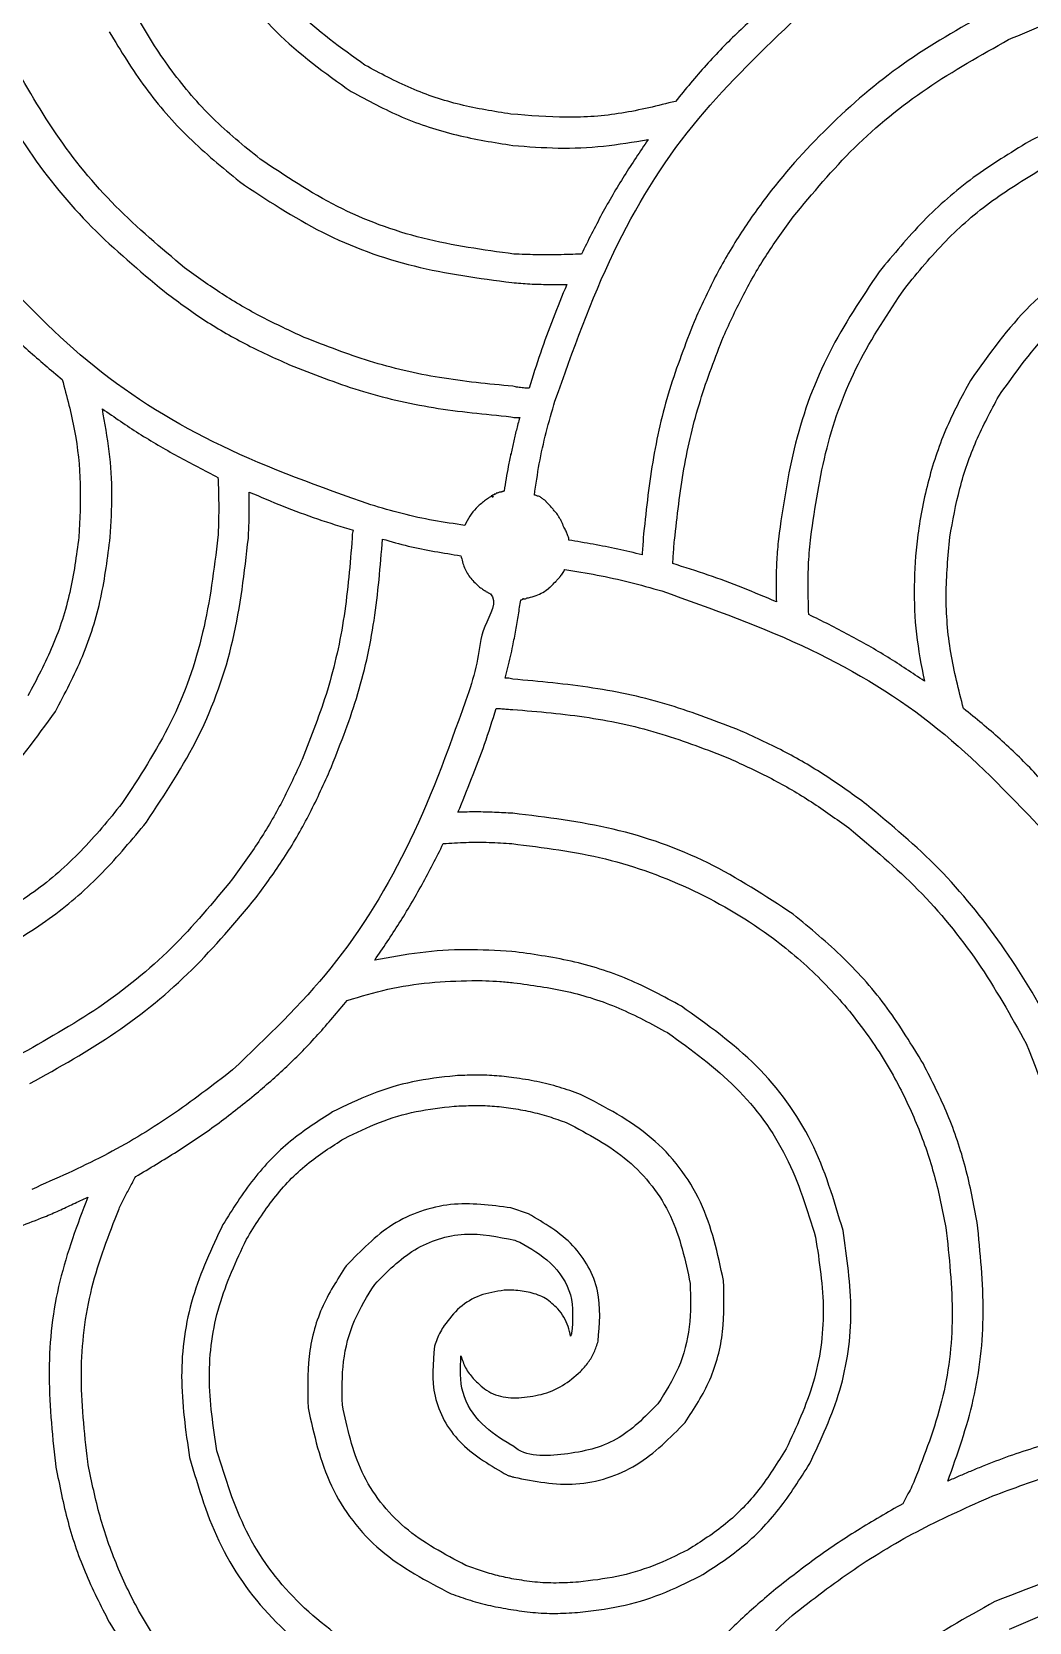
# Model space of a CAD drawing. Extents: x 0 to 371, y 0 to 260.
# Drawn here: x 258.26 to 285.19, y 36.57 to 79.53 of the extents above; entities that cross this region are included whole.
import ezdxf

# ---------------------------------------------------------------- set-up
doc = ezdxf.new("R2010")
doc.units = 0
doc.layers.add('Layer_1', color=7, linetype='CONTINUOUS')

msp = doc.modelspace()

# ---------------------------------------------------------------- linework, layer by layer
at = {"layer": 'Layer_1', "color": 7}
for points in [[(271.197913, 68.103544), (271.197913, 68.130415)], [(270.774686, 67.045211), (270.748333, 67.045211)], [(270.827391, 67.072082), (270.801038, 67.072082)], [(271.859372, 67.018856), (271.833019, 67.018856)], [(272.229894, 66.754273), (272.150307, 66.833854)], [(272.759061, 65.801876), (272.759061, 65.854586)], [(272.256247, 64.531669), (272.335833, 64.611251), (272.388538, 64.663961)], [(272.441243, 64.717187), (272.52083, 64.796253)], [(271.462497, 64.188021), (271.488849, 64.188021)], [(271.674375, 47.598336), (271.197913, 47.757499)], [(271.2775, 45.534896), (271.012917, 45.534896)], [(271.197913, 42.624479), (271.409792, 42.624479)]]:
    msp.add_lwpolyline(points, dxfattribs=at)
for points in [[(264.133745, 67.098437)], [(270.718356, 66.975964)], [(267.731977, 65.828231)], [(272.653122, 65.008126)], [(271.515202, 64.214376), (271.542083, 64.214376), (271.515202, 64.214376)], [(270.801038, 61.251249)], [(270.298224, 57.639583)], [(270.139051, 53.902344)], [(259.76812, 48.048438)]]:
    msp.add_lwpolyline(points, close=True, dxfattribs=at)
for points, knots in [([(264.424683, 76.094271), (263.986122, 76.451705), (263.115426, 77.161336), (262.022247, 78.448769), (261.154809, 79.785824), (260.509524, 81.151993), (260.047113, 82.502092), (259.861117, 83.433686), (259.76812, 83.899479)], [0, 0, 0, 0, 1.694248, 3.363666, 5.041543, 6.462666, 7.886398, 9.310103, 9.310103, 9.310103, 9.310103]), ([(262.519374, 83.978544), (262.761436, 83.161465), (263.243754, 81.533403), (264.783847, 79.416954), (266.178512, 78.423329), (266.884993, 77.919999)], [0, 0, 0, 0, 2.544134, 5.069287, 7.661575, 7.661575, 7.661575, 7.661575]), ([(267.255516, 78.634167), (266.613148, 79.093238), (265.341222, 80.002225), (263.940661, 81.936246), (263.48751, 83.42032), (263.260413, 84.164062)], [0, 0, 0, 0, 2.359117, 4.671186, 6.993906, 6.993906, 6.993906, 6.993906]), ([(284.638958, 79.321981), (285.309578, 79.609023), (286.684237, 80.197412), (288.928429, 80.680826), (290.478108, 80.765685), (291.26386, 80.808712)], [0, 0, 0, 0, 2.184858, 4.478597, 6.837865, 6.837865, 6.837865, 6.837865]), ([(278.288958, 80.380314), (277.974065, 80.105986), (277.339503, 79.55317), (276.455237, 78.641536), (275.914427, 77.984848), (275.643125, 77.655415)], [0, 0, 0, 0, 1.252549, 2.524089, 3.804093, 3.804093, 3.804093, 3.804093]), ([(284.242083, 80.142086), (283.454862, 79.704321), (281.892044, 78.835256), (279.845806, 77.116362), (278.367895, 75.485144), (277.363014, 74.054492), (276.69466, 72.914536), (276.329476, 72.108541), (276.14541, 71.70229)], [0, 0, 0, 0, 2.696922, 5.354024, 7.973728, 9.277785, 10.593633, 11.930897, 11.930897, 11.930897, 11.930897]), ([(260.349997, 79.533854), (260.661341, 79.021258), (261.282928, 77.997879), (262.476398, 76.635404), (263.403126, 75.870287), (263.869161, 75.485522)], [0, 0, 0, 0, 1.797007, 3.587655, 5.399073, 5.399073, 5.399073, 5.399073]), ([(272.388538, 69.558753), (272.870317, 70.917608), (273.80298, 73.548183), (275.944327, 77.061988), (277.842015, 78.885352), (278.764891, 79.772082)], [0, 0, 0, 0, 4.320455, 8.363863, 12.191843, 12.191843, 12.191843, 12.191843]), ([(278.818125, 74.533126), (279.350632, 75.173289), (280.424483, 76.46424), (282.40622, 78.072006), (283.891638, 78.903602), (284.638958, 79.321981)], [0, 0, 0, 0, 2.494016, 5.029417, 7.596492, 7.596492, 7.596492, 7.596492]), ([(256.804477, 78.634167), (257.243457, 77.846626), (258.114851, 76.28332), (259.813084, 74.211486), (261.162973, 73.081879), (261.83156, 72.522396)], [0, 0, 0, 0, 2.701851, 5.363294, 7.97507, 7.97507, 7.97507, 7.97507]), ([(262.387082, 73.157499), (261.747593, 73.694624), (260.461198, 74.775103), (258.847677, 76.750526), (258.016406, 78.232706), (257.598227, 78.978332)], [0, 0, 0, 0, 2.50184, 5.032695, 7.594725, 7.594725, 7.594725, 7.594725]), ([(271.197913, 77.311251), (270.739017, 77.383787), (269.818824, 77.529239), (268.485701, 77.971368), (267.664975, 78.413559), (267.255516, 78.634167)], [0, 0, 0, 0, 1.392508, 2.792301, 4.185936, 4.185936, 4.185936, 4.185936]), ([(266.884993, 77.919999), (267.338158, 77.676437), (268.24542, 77.188813), (269.723237, 76.70829), (270.741319, 76.545985), (271.250618, 76.46479)], [0, 0, 0, 0, 1.541296, 3.085767, 4.63181, 4.63181, 4.63181, 4.63181]), ([(289.480516, 78.025419), (288.982156, 77.930311), (287.987898, 77.740565), (286.543369, 77.25851), (285.643993, 76.799586), (285.194477, 76.570211)], [0, 0, 0, 0, 1.521204, 3.034896, 4.547432, 4.547432, 4.547432, 4.547432]), ([(275.643125, 77.655415), (275.161663, 77.535327), (274.197097, 77.294741), (272.696307, 77.184653), (271.699134, 77.268903), (271.197913, 77.311251)], [0, 0, 0, 0, 1.486845, 2.978763, 4.486524, 4.486524, 4.486524, 4.486524]), ([(271.250618, 76.46479), (271.657949, 76.433055), (272.47233, 76.369605), (273.6979, 76.421985), (274.501344, 76.556396), (274.90208, 76.623437)], [0, 0, 0, 0, 1.225053, 2.44926, 3.667472, 3.667472, 3.667472, 3.667472]), ([(274.90208, 76.623437), (274.684363, 76.299298), (274.244577, 75.644541), (273.641704, 74.61165), (273.283546, 73.891253), (273.102702, 73.527503)], [0, 0, 0, 0, 1.171251, 2.365913, 3.584371, 3.584371, 3.584371, 3.584371]), ([(285.194477, 76.570211), (284.681888, 76.258905), (283.658548, 75.63741), (282.295992, 74.444201), (281.530899, 73.517562), (281.146141, 73.051562)], [0, 0, 0, 0, 1.796935, 3.587422, 5.39874, 5.39874, 5.39874, 5.39874]), ([(271.2775, 73.527503), (270.451906, 73.641061), (268.812365, 73.866576), (266.469775, 74.731294), (265.105167, 75.640754), (264.424683, 76.094271)], [0, 0, 0, 0, 2.496058, 4.956904, 7.404653, 7.404653, 7.404653, 7.404653]), ([(281.833951, 72.601461), (282.19187, 73.039226), (282.902484, 73.908367), (284.183616, 75.013312), (285.138878, 75.592219), (285.617705, 75.882397)], [0, 0, 0, 0, 1.694337, 3.363945, 5.041935, 5.041935, 5.041935, 5.041935]), ([(263.869161, 75.485522), (264.597597, 75.000105), (266.060008, 74.02558), (268.576706, 73.109897), (270.337359, 72.877627), (271.224266, 72.760624)], [0, 0, 0, 0, 2.619824, 5.259567, 7.939074, 7.939074, 7.939074, 7.939074]), ([(276.93916, 71.305415), (277.11508, 71.687317), (277.465055, 72.447071), (278.094531, 73.527289), (278.5778, 74.19906), (278.818125, 74.533126)], [0, 0, 0, 0, 1.260982, 2.508596, 3.74276, 3.74276, 3.74276, 3.74276]), ([(289.666041, 74.480415), (288.848923, 74.238346), (287.220759, 73.756007), (285.104083, 72.215991), (284.11035, 70.821279), (283.606977, 70.11479)], [0, 0, 0, 0, 2.544261, 5.069618, 7.661991, 7.661991, 7.661991, 7.661991]), ([(273.102702, 73.527503), (272.89404, 73.52046), (272.482708, 73.506576), (271.873966, 73.506099), (271.474403, 73.520437), (271.2775, 73.527503)], [0, 0, 0, 0, 0.626319, 1.234657, 1.825713, 1.825713, 1.825713, 1.825713]), ([(284.374375, 69.691044), (284.831416, 70.333291), (285.736143, 71.604637), (287.668095, 73.010571), (289.155703, 73.460447), (289.903743, 73.686665)], [0, 0, 0, 0, 2.355466, 4.662711, 6.996392, 6.996392, 6.996392, 6.996392]), ([(267.41416, 66.754273), (266.052763, 67.236633), (263.412136, 68.17224), (259.876255, 70.327761), (258.042834, 72.247542), (257.148642, 73.183854)], [0, 0, 0, 0, 4.328318, 8.3954, 12.267466, 12.267466, 12.267466, 12.267466]), ([(265.615311, 71.278544), (265.233368, 71.454469), (264.473504, 71.804467), (263.393072, 72.43387), (262.721189, 72.917169), (262.387082, 73.157499)], [0, 0, 0, 0, 1.261103, 2.508929, 3.743202, 3.743202, 3.743202, 3.743202]), ([(281.146141, 73.051562), (280.667446, 72.338065), (279.704311, 70.902507), (278.792644, 68.431286), (278.545598, 66.69977), (278.42125, 65.828231)], [0, 0, 0, 0, 2.571449, 5.173761, 7.811057, 7.811057, 7.811057, 7.811057]), ([(256.539894, 72.628332), (256.794411, 72.333128), (257.306635, 71.739021), (258.158682, 70.910244), (258.770683, 70.399241), (259.07979, 70.141146)], [0, 0, 0, 0, 1.168937, 2.352526, 3.560394, 3.560394, 3.560394, 3.560394]), ([(271.224266, 72.760624), (271.385514, 72.746349), (271.711496, 72.717492), (272.206066, 72.707883), (272.538605, 72.70756), (272.705827, 72.707398)], [0, 0, 0, 0, 0.485498, 0.98149, 1.483195, 1.483195, 1.483195, 1.483195]), ([(272.705827, 72.707398), (272.581121, 72.401982), (272.331012, 71.78944), (271.986429, 70.856112), (271.788152, 70.221694), (271.688848, 69.903952)], [0, 0, 0, 0, 0.989671, 1.984886, 2.983452, 2.983452, 2.983452, 2.983452]), ([(261.83156, 72.522396), (262.17657, 72.26593), (262.872259, 71.748783), (264.009157, 71.087279), (264.812677, 70.722318), (265.218436, 70.538021)], [0, 0, 0, 0, 1.288998, 2.599178, 3.935703, 3.935703, 3.935703, 3.935703]), ([(279.294057, 65.881457), (279.41319, 66.69129), (279.649801, 68.299721), (280.494434, 70.599153), (281.388867, 71.936149), (281.833951, 72.601461)], [0, 0, 0, 0, 2.452467, 4.870912, 7.266418, 7.266418, 7.266418, 7.266418]), ([(276.14541, 71.70229), (275.909835, 71.094018), (275.432107, 69.860484), (274.982727, 67.892269), (274.841431, 66.540163), (274.769788, 65.854586)], [0, 0, 0, 0, 1.955079, 3.964759, 6.031876, 6.031876, 6.031876, 6.031876]), ([(271.250618, 69.955628), (270.589235, 70.020276), (269.283469, 70.14791), (267.38672, 70.585408), (266.199433, 71.049983), (265.615311, 71.278544)], [0, 0, 0, 0, 1.992575, 3.933927, 5.81399, 5.81399, 5.81399, 5.81399]), ([(275.616243, 65.801876), (275.68796, 66.445998), (275.829674, 67.718797), (276.268344, 69.568844), (276.717752, 70.732248), (276.93916, 71.305415)], [0, 0, 0, 0, 1.943386, 3.84017, 5.682105, 5.682105, 5.682105, 5.682105]), ([(265.218436, 70.538021), (265.839723, 70.293548), (267.101499, 69.797047), (269.114875, 69.334022), (270.49885, 69.202139), (271.197913, 69.135523)], [0, 0, 0, 0, 2.001113, 4.064069, 6.169652, 6.169652, 6.169652, 6.169652]), ([(259.07979, 70.141146), (259.203341, 69.681594), (259.451771, 68.757548), (259.603797, 67.321391), (259.554517, 66.361248), (259.529892, 65.881457)], [0, 0, 0, 0, 1.426302, 2.867941, 4.307898, 4.307898, 4.307898, 4.307898]), ([(283.606977, 70.11479), (283.369842, 69.672381), (282.895251, 68.786964), (282.429382, 67.34584), (282.15777, 65.927233), (282.068753, 64.556459), (282.11693, 63.257847), (282.281332, 62.412375), (282.363118, 61.991773)], [0, 0, 0, 0, 1.503279, 3.008588, 4.521818, 5.826072, 7.122874, 8.406652, 8.406652, 8.406652, 8.406652]), ([(271.688848, 69.903952), (271.637542, 69.905866), (271.536527, 69.909633), (271.390356, 69.929243), (271.29606, 69.947048), (271.250618, 69.955628)], [0, 0, 0, 0, 0.153946, 0.303102, 0.441841, 0.441841, 0.441841, 0.441841]), ([(283.051458, 65.881457), (283.131115, 66.322969), (283.291088, 67.209649), (283.733925, 68.495098), (284.160944, 69.292493), (284.374375, 69.691044)], [0, 0, 0, 0, 1.344812, 2.700757, 4.055705, 4.055705, 4.055705, 4.055705]), ([(260.376352, 65.881457), (260.399283, 66.265105), (260.445407, 67.036763), (260.370998, 68.199421), (260.233675, 68.964666), (260.164995, 69.347396)], [0, 0, 0, 0, 1.152286, 2.317672, 3.483705, 3.483705, 3.483705, 3.483705]), ([(260.164995, 69.347396), (260.490881, 69.122433), (261.149414, 68.667842), (262.196328, 68.05658), (262.921201, 67.683475), (263.286769, 67.495312)], [0, 0, 0, 0, 1.187646, 2.399927, 3.63333, 3.63333, 3.63333, 3.63333]), ([(271.833019, 67.018856), (271.873689, 67.301642), (271.955489, 67.870423), (272.141689, 68.718932), (272.305852, 69.277442), (272.388538, 69.558753)], [0, 0, 0, 0, 0.856909, 1.723537, 2.603019, 2.603019, 2.603019, 2.603019]), ([(271.197913, 69.135523), (271.224221, 69.128415), (271.276246, 69.114361), (271.356681, 69.109314), (271.409691, 69.109216), (271.436144, 69.109167)], [0, 0, 0, 0, 0.08155, 0.161267, 0.240676, 0.240676, 0.240676, 0.240676]), ([(271.436144, 69.109167), (271.404392, 68.99712), (271.341786, 68.776193), (271.271702, 68.438669), (271.222646, 68.21587), (271.197913, 68.103544)], [0, 0, 0, 0, 0.349259, 0.688643, 1.033718, 1.033718, 1.033718, 1.033718]), ([(271.197913, 68.130415), (271.173304, 68.018189), (271.124655, 67.796339), (271.065403, 67.460543), (271.030494, 67.237233), (271.012917, 67.124792)], [0, 0, 0, 0, 0.344646, 0.681296, 1.02272, 1.02272, 1.02272, 1.02272]), ([(263.286769, 67.495312), (263.293802, 67.310799), (263.307715, 66.94579), (263.308261, 66.407448), (263.293828, 66.054212), (263.286769, 65.881457)], [0, 0, 0, 0, 0.553919, 1.095775, 1.614436, 1.614436, 1.614436, 1.614436]), ([(264.106874, 65.854586), (264.114029, 65.989486), (264.128542, 66.263099), (264.133447, 66.677932), (264.133645, 66.95763), (264.133745, 67.098437)], [0, 0, 0, 0, 0.405228, 0.82191, 1.244345, 1.244345, 1.244345, 1.244345]), ([(264.133745, 67.098437), (264.435833, 66.969498), (265.042765, 66.710445), (265.9784, 66.3652), (266.616554, 66.166578), (266.938227, 66.066459)], [0, 0, 0, 0, 0.985279, 1.979539, 2.990117, 2.990117, 2.990117, 2.990117]), ([(270.748333, 67.045211), (270.747037, 67.038286), (270.744787, 67.02626), (270.730889, 67.019708), (270.717022, 67.018596), (270.70068, 67.014809), (270.690336, 66.995509), (270.664005, 66.997648), (270.66623, 66.972754), (270.651644, 66.967043), (270.624006, 66.964849), (270.588777, 66.929808), (270.538206, 66.893728), (270.501586, 66.871188), (270.48375, 66.860209)], [0, 0, 0, 0, 0.019855, 0.034481, 0.041515, 0.062219, 0.080832, 0.101536, 0.121343, 0.135744, 0.142642, 0.205165, 0.271007, 0.33353, 0.33353, 0.33353, 0.33353]), ([(270.801038, 67.072082), (270.799781, 67.065133), (270.797607, 67.053121), (270.784023, 67.046313), (270.776964, 67.04548), (270.774686, 67.045211)], [0, 0, 0, 0, 0.019933, 0.034453, 0.041371, 0.041371, 0.041371, 0.041371]), ([(271.012917, 67.124792), (271.003885, 67.123039), (270.985144, 67.119399), (270.961079, 67.103978), (270.92745, 67.096424), (270.890624, 67.095482), (270.857605, 67.078292), (270.836655, 67.073986), (270.827391, 67.072082)], [0, 0, 0, 0, 0.02738, 0.056815, 0.084195, 0.129814, 0.165514, 0.193817, 0.193817, 0.193817, 0.193817]), ([(269.954583, 66.198751), (269.671752, 66.239423), (269.102845, 66.321235), (268.254153, 66.507404), (267.695516, 66.671584), (267.41416, 66.754273)], [0, 0, 0, 0, 0.857044, 1.72392, 2.603534, 2.603534, 2.603534, 2.603534]), ([(270.48375, 66.860209), (270.40861, 66.797421), (270.261286, 66.674313), (270.075978, 66.453235), (269.994975, 66.283426), (269.954583, 66.198751)], [0, 0, 0, 0, 0.293617, 0.575684, 0.856236, 0.856236, 0.856236, 0.856236]), ([(270.718356, 66.975964), (270.718468, 66.975892), (270.718862, 66.975639), (270.718529, 66.97492), (270.720605, 66.972082), (270.709134, 66.971042), (270.705123, 66.966996), (270.689136, 66.965645), (270.707099, 66.967137), (270.713127, 66.971199), (270.716819, 66.974564), (270.718356, 66.975964)], [0, 0, 0, 0, 0.000372, 0.001307, 0.001732, 0.010297, 0.018748, 0.027123, 0.038443, 0.04696, 0.053035, 0.053035, 0.053035, 0.053035]), ([(272.150307, 66.833854), (272.148509, 66.841005), (272.144677, 66.856239), (272.119505, 66.867526), (272.095133, 66.888871), (272.063694, 66.915125), (272.025133, 66.936945), (271.990215, 66.971966), (271.942141, 66.985683), (271.895292, 66.995776), (271.870539, 67.011681), (271.859372, 67.018856)], [0, 0, 0, 0, 0.021038, 0.044821, 0.07689, 0.11949, 0.166879, 0.20948, 0.264972, 0.313001, 0.352477, 0.352477, 0.352477, 0.352477]), ([(272.441243, 66.516044), (272.416711, 66.542173), (272.368537, 66.593482), (272.3026, 66.676835), (272.254426, 66.728144), (272.229894, 66.754273)], [0, 0, 0, 0, 0.107476, 0.211054, 0.31853, 0.31853, 0.31853, 0.31853]), ([(272.626769, 66.14604), (272.617848, 66.172528), (272.599789, 66.226143), (272.567613, 66.307333), (272.526358, 66.372299), (272.49618, 66.429004), (272.465969, 66.470835), (272.449751, 66.500489), (272.441243, 66.516044)], [0, 0, 0, 0, 0.083891, 0.169812, 0.261014, 0.314158, 0.362321, 0.415464, 0.415464, 0.415464, 0.415464]), ([(259.529892, 65.881457), (259.462935, 65.380826), (259.329036, 64.379679), (258.863572, 62.929785), (258.390117, 62.03941), (258.153749, 61.594898)], [0, 0, 0, 0, 1.513479, 3.026611, 4.535163, 4.535163, 4.535163, 4.535163]), ([(258.894788, 61.171668), (259.153991, 61.659766), (259.672394, 62.63596), (260.171229, 64.230963), (260.307864, 65.330379), (260.376352, 65.881457)], [0, 0, 0, 0, 1.655747, 3.311482, 4.975489, 4.975489, 4.975489, 4.975489]), ([(263.286769, 65.881457), (263.179846, 65.016705), (262.967237, 63.297192), (262.103334, 60.831866), (261.162218, 59.397735), (260.694161, 58.684481)], [0, 0, 0, 0, 2.61027, 5.190383, 7.743212, 7.743212, 7.743212, 7.743212]), ([(261.35562, 58.18167), (261.856987, 58.940613), (262.864708, 60.466047), (263.793971, 63.093989), (264.00212, 64.93039), (264.106874, 65.854586)], [0, 0, 0, 0, 2.72216, 5.471392, 8.25676, 8.25676, 8.25676, 8.25676]), ([(266.911875, 65.854586), (266.854369, 65.151735), (266.741031, 63.766504), (266.297438, 61.751166), (265.804764, 60.494252), (265.562077, 59.875106)], [0, 0, 0, 0, 2.114459, 4.167331, 6.160257, 6.160257, 6.160257, 6.160257]), ([(266.303122, 59.557812), (266.561788, 60.207483), (267.087201, 61.527115), (267.554449, 63.642026), (267.672378, 65.094284), (267.731977, 65.828231)], [0, 0, 0, 0, 2.095445, 4.256339, 6.46427, 6.46427, 6.46427, 6.46427]), ([(266.938227, 66.066459), (266.931154, 66.042443), (266.917747, 65.996922), (266.911756, 65.925303), (266.911834, 65.878768), (266.911875, 65.854586)], [0, 0, 0, 0, 0.074913, 0.141994, 0.214569, 0.214569, 0.214569, 0.214569]), ([(267.731977, 65.828231), (267.96314, 65.762818), (268.426083, 65.631817), (269.134608, 65.490114), (269.610583, 65.415809), (269.848644, 65.378646)], [0, 0, 0, 0, 0.720478, 1.442882, 2.165737, 2.165737, 2.165737, 2.165737]), ([(272.759061, 65.854586), (272.749834, 65.883749), (272.729857, 65.946892), (272.691943, 66.047767), (272.649466, 66.111817), (272.626769, 66.14604)], [0, 0, 0, 0, 0.091829, 0.198831, 0.321607, 0.321607, 0.321607, 0.321607]), ([(274.743436, 65.405001), (274.5232, 65.456102), (274.083922, 65.558026), (273.42219, 65.690457), (272.979749, 65.764796), (272.759061, 65.801876)], [0, 0, 0, 0, 0.678238, 1.352795, 2.024117, 2.024117, 2.024117, 2.024117]), ([(274.769788, 65.854586), (274.768223, 65.803927), (274.765151, 65.704451), (274.748073, 65.555136), (274.745001, 65.45566), (274.743436, 65.405001)], [0, 0, 0, 0, 0.151991, 0.298453, 0.450443, 0.450443, 0.450443, 0.450443]), ([(275.567666, 65.167289), (275.573532, 65.23786), (275.585172, 65.377893), (275.596067, 65.589814), (275.609456, 65.730542), (275.616243, 65.801876)], [0, 0, 0, 0, 0.212434, 0.421532, 0.636474, 0.636474, 0.636474, 0.636474]), ([(278.42125, 65.828231), (278.405397, 65.642799), (278.373561, 65.270415), (278.352005, 64.705222), (278.362643, 64.326211), (278.368016, 64.134794)], [0, 0, 0, 0, 0.558306, 1.121186, 1.695539, 1.695539, 1.695539, 1.695539]), ([(279.241352, 63.791146), (279.234405, 64.026616), (279.220627, 64.493632), (279.23005, 65.191799), (279.272761, 65.651998), (279.294057, 65.881457)], [0, 0, 0, 0, 0.706737, 1.401697, 2.092798, 2.092798, 2.092798, 2.092798]), ([(283.421451, 61.251249), (283.292706, 61.752349), (283.034568, 62.757073), (282.908502, 64.321477), (283.003707, 65.360379), (283.051458, 65.881457)], [0, 0, 0, 0, 1.550432, 3.108674, 4.676707, 4.676707, 4.676707, 4.676707]), ([(269.848644, 65.378646), (269.874587, 65.268138), (269.925939, 65.04939), (270.104238, 64.757369), (270.26883, 64.607105), (270.351458, 64.531669)], [0, 0, 0, 0, 0.339026, 0.671095, 1.005853, 1.005853, 1.005853, 1.005853]), ([(272.547182, 64.849479), (272.562844, 64.866628), (272.59259, 64.899201), (272.625925, 64.954029), (272.644202, 64.990384), (272.653122, 65.008126)], [0, 0, 0, 0, 0.069511, 0.132028, 0.191624, 0.191624, 0.191624, 0.191624]), ([(272.653122, 65.008126), (272.944619, 64.960366), (273.530227, 64.864418), (274.405482, 64.673543), (274.982359, 64.509023), (275.272602, 64.426249)], [0, 0, 0, 0, 0.886089, 1.780118, 2.685403, 2.685403, 2.685403, 2.685403]), ([(278.368016, 64.134794), (278.065617, 64.26176), (277.45756, 64.51706), (276.525616, 64.868287), (275.888389, 65.067182), (275.567666, 65.167289)], [0, 0, 0, 0, 0.983906, 1.97842, 2.986196, 2.986196, 2.986196, 2.986196]), ([(270.351458, 64.531669), (270.369424, 64.521096), (270.406289, 64.499399), (270.454803, 64.457802), (270.503376, 64.433963), (270.534425, 64.405227), (270.565143, 64.394726), (270.585334, 64.369957), (270.614845, 64.368992), (270.631248, 64.356364), (270.865237, 64.154435), (270.372254, 63.415363), (270.340125, 62.588143), (270.153556, 61.997192), (270.059993, 61.700834)], [0, 0, 0, 0, 0.062452, 0.128146, 0.190598, 0.223506, 0.253243, 0.286152, 0.31261, 0.336086, 0.346548, 1.239393, 2.145872, 3.057783, 3.057783, 3.057783, 3.057783]), ([(271.674375, 64.240731), (271.742519, 64.259902), (271.876225, 64.297519), (272.06604, 64.383334), (272.175337, 64.4647), (272.229894, 64.505314)], [0, 0, 0, 0, 0.212295, 0.416549, 0.62012, 0.62012, 0.62012, 0.62012]), ([(272.229894, 64.505314), (272.231144, 64.512237), (272.233303, 64.524193), (272.246944, 64.530759), (272.253971, 64.531447), (272.256247, 64.531669)], [0, 0, 0, 0, 0.019808, 0.034208, 0.041106, 0.041106, 0.041106, 0.041106]), ([(272.388538, 64.663961), (272.395694, 64.66581), (272.410989, 64.669761), (272.422147, 64.69512), (272.434288, 64.70915), (272.441243, 64.717187)], [0, 0, 0, 0, 0.021088, 0.045075, 0.07725, 0.07725, 0.07725, 0.07725]), ([(272.52083, 64.796253), (272.522277, 64.803307), (272.52503, 64.816728), (272.542983, 64.829004), (272.545735, 64.842424), (272.547182, 64.849479)], [0, 0, 0, 0, 0.020831, 0.039628, 0.060459, 0.060459, 0.060459, 0.060459]), ([(271.039269, 62.071354), (271.065637, 62.168267), (271.118237, 62.361591), (271.192139, 62.651839), (271.260209, 62.987302), (271.328788, 63.364353), (271.403341, 63.77838), (271.442994, 64.052966), (271.462497, 64.188021)], [0, 0, 0, 0, 0.301316, 0.601074, 0.898294, 1.327951, 1.750855, 2.160192, 2.160192, 2.160192, 2.160192]), ([(271.488849, 64.188021), (271.497579, 64.195147), (271.515274, 64.209592), (271.553599, 64.214593), (271.579837, 64.214455), (271.594788, 64.214376)], [0, 0, 0, 0, 0.033167, 0.067223, 0.112338, 0.112338, 0.112338, 0.112338]), ([(271.594788, 64.214376), (271.603185, 64.221417), (271.618692, 64.234419), (271.647591, 64.240732), (271.665546, 64.240731), (271.674375, 64.240731)], [0, 0, 0, 0, 0.032382, 0.059802, 0.086332, 0.086332, 0.086332, 0.086332]), ([(275.272602, 64.426249), (276.63311, 63.944183), (279.266841, 63.010978), (282.785746, 60.875159), (284.603143, 58.972863), (285.485413, 58.049378)], [0, 0, 0, 0, 4.325848, 8.374165, 12.193654, 12.193654, 12.193654, 12.193654]), ([(282.363118, 61.991773), (282.036882, 62.20975), (281.376492, 62.650996), (280.333078, 63.250547), (279.607153, 63.610009), (279.241352, 63.791146)], [0, 0, 0, 0, 1.176854, 2.382276, 3.606699, 3.606699, 3.606699, 3.606699]), ([(271.250618, 62.044999), (271.226648, 62.052071), (271.181256, 62.065464), (271.109812, 62.071478), (271.063406, 62.071397), (271.039269, 62.071354)], [0, 0, 0, 0, 0.074781, 0.141612, 0.214051, 0.214051, 0.214051, 0.214051]), ([(277.415622, 60.642501), (276.776685, 60.892419), (275.478858, 61.40006), (273.400162, 61.852128), (271.973333, 61.980152), (271.250618, 62.044999)], [0, 0, 0, 0, 2.055862, 4.175925, 6.351995, 6.351995, 6.351995, 6.351995]), ([(270.059993, 61.700834), (269.577962, 60.340334), (268.644835, 57.706645), (266.509307, 54.187669), (264.607092, 52.370287), (263.683643, 51.488021)], [0, 0, 0, 0, 4.325799, 8.373985, 12.19338, 12.19338, 12.19338, 12.19338]), ([(252.835727, 56.806043), (253.652312, 57.053214), (255.277037, 57.545001), (257.397739, 59.074728), (258.391502, 60.466707), (258.894788, 61.171668)], [0, 0, 0, 0, 2.548266, 5.070183, 7.657964, 7.657964, 7.657964, 7.657964]), ([(269.769057, 58.446253), (269.892729, 58.748927), (270.142039, 59.359091), (270.497437, 60.290693), (270.699303, 60.929371), (270.801038, 61.251249)], [0, 0, 0, 0, 0.980934, 1.977477, 2.989994, 2.989994, 2.989994, 2.989994]), ([(270.801038, 61.251249), (270.851699, 61.249653), (270.951183, 61.246519), (271.100474, 61.229107), (271.199958, 61.225974), (271.250618, 61.224378)], [0, 0, 0, 0, 0.151995, 0.298477, 0.450472, 0.450472, 0.450472, 0.450472]), ([(271.250618, 61.224378), (271.938145, 61.166785), (273.294484, 61.053167), (275.264647, 60.616988), (276.494254, 60.13718), (277.098333, 59.901461)], [0, 0, 0, 0, 2.068679, 4.08105, 6.024423, 6.024423, 6.024423, 6.024423]), ([(286.146871, 58.605416), (285.87433, 58.920125), (285.325148, 59.554279), (284.418227, 60.444374), (283.755576, 60.98078), (283.421451, 61.251249)], [0, 0, 0, 0, 1.248723, 2.516232, 3.805337, 3.805337, 3.805337, 3.805337]), ([(280.8025, 58.658126), (280.456736, 58.90956), (279.756859, 59.4185), (278.625711, 60.08811), (277.821602, 60.456505), (277.415622, 60.642501)], [0, 0, 0, 0, 1.282196, 2.595356, 3.934413, 3.934413, 3.934413, 3.934413]), ([(265.562077, 59.875106), (265.386193, 59.493211), (265.0363, 58.733491), (264.40712, 57.653203), (263.923933, 56.981456), (263.683643, 56.647396)], [0, 0, 0, 0, 1.260922, 2.508407, 3.742492, 3.742492, 3.742492, 3.742492]), ([(277.098333, 59.901461), (277.480228, 59.725577), (278.239947, 59.375684), (279.320232, 58.7465), (279.991978, 58.263312), (280.326038, 58.023023)], [0, 0, 0, 0, 1.260922, 2.508405, 3.74249, 3.74249, 3.74249, 3.74249]), ([(264.318747, 56.144584), (264.574846, 56.496091), (265.08938, 57.202312), (265.752862, 58.346167), (266.118722, 59.151773), (266.303122, 59.557812)], [0, 0, 0, 0, 1.304167, 2.620229, 3.957614, 3.957614, 3.957614, 3.957614]), ([(260.694161, 58.684481), (260.336078, 58.245081), (259.62525, 57.372833), (258.349438, 56.259715), (257.389915, 55.688832), (256.910413, 55.403545)], [0, 0, 0, 0, 1.698781, 3.372238, 5.043883, 5.043883, 5.043883, 5.043883]), ([(271.250618, 58.419898), (271.085382, 58.428568), (270.757022, 58.445797), (270.262911, 58.46256), (269.934326, 58.45171), (269.769057, 58.446253)], [0, 0, 0, 0, 0.496425, 0.986507, 1.482446, 1.482446, 1.482446, 1.482446]), ([(287.046561, 41.724793), (287.216188, 42.979463), (287.553649, 45.475543), (287.119564, 49.172746), (286.052769, 52.351646), (284.498299, 54.886884), (282.826058, 56.971542), (281.47277, 58.099473), (280.8025, 58.658126)], [0, 0, 0, 0, 3.785959, 7.531903, 11.05396, 13.755811, 16.417254, 19.02903, 19.02903, 19.02903, 19.02903]), ([(257.307288, 54.663021), (257.819878, 54.974327), (258.843217, 55.595822), (260.20577, 56.789031), (260.970861, 57.71567), (261.35562, 58.18167)], [0, 0, 0, 0, 1.796934, 3.587419, 5.398736, 5.398736, 5.398736, 5.398736]), ([(278.818125, 55.694999), (278.067827, 56.187702), (276.559506, 57.178182), (273.967803, 58.089774), (272.15953, 58.30947), (271.250618, 58.419898)], [0, 0, 0, 0, 2.686124, 5.399903, 8.142499, 8.142499, 8.142499, 8.142499]), ([(280.326038, 58.023023), (280.965527, 57.485898), (282.251921, 56.405419), (283.865441, 54.429995), (284.696711, 52.947816), (285.114891, 52.202189)], [0, 0, 0, 0, 2.501839, 5.032693, 7.594724, 7.594724, 7.594724, 7.594724]), ([(267.520099, 54.451148), (267.744537, 54.781656), (268.196216, 55.446802), (268.814252, 56.498609), (269.184624, 57.22961), (269.372182, 57.599793)], [0, 0, 0, 0, 1.19833, 2.411627, 3.656413, 3.656413, 3.656413, 3.656413]), ([(269.372182, 57.599793), (269.47422, 57.607745), (269.679102, 57.623713), (269.987956, 57.636923), (270.194666, 57.638695), (270.298224, 57.639583)], [0, 0, 0, 0, 0.307025, 0.616481, 0.927153, 0.927153, 0.927153, 0.927153]), ([(270.298224, 57.639583), (270.401782, 57.638695), (270.608492, 57.636923), (270.917347, 57.623713), (271.122229, 57.607745), (271.224266, 57.599793)], [0, 0, 0, 0, 0.310672, 0.620128, 0.927153, 0.927153, 0.927153, 0.927153]), ([(271.224266, 57.599793), (272.073034, 57.494489), (273.762479, 57.284887), (276.161974, 56.400261), (278.106022, 55.245885), (279.591737, 53.957739), (280.69271, 52.680948), (281.557837, 51.340945), (282.203778, 49.975589), (282.666412, 48.625552), (282.852483, 47.694075), (282.945519, 47.228332)], [0, 0, 0, 0, 2.558851, 5.093313, 7.607168, 9.301401, 10.970841, 12.648756, 14.069817, 15.493394, 16.916998, 16.916998, 16.916998, 16.916998]), ([(263.683643, 56.647396), (263.151136, 56.007232), (262.077285, 54.716282), (260.095548, 53.108515), (258.61013, 52.276919), (257.86281, 51.858541)], [0, 0, 0, 0, 2.494016, 5.029417, 7.596492, 7.596492, 7.596492, 7.596492]), ([(258.206975, 51.117501), (258.994517, 51.556481), (260.557822, 52.427875), (262.629656, 54.126108), (263.759263, 55.475997), (264.318747, 56.144584)], [0, 0, 0, 0, 2.701851, 5.363294, 7.97507, 7.97507, 7.97507, 7.97507]), ([(282.336766, 51.646668), (282.02546, 52.159257), (281.403967, 53.182595), (280.210762, 54.54515), (279.284124, 55.310241), (278.818125, 55.694999)], [0, 0, 0, 0, 1.796933, 3.587416, 5.398731, 5.398731, 5.398731, 5.398731]), ([(271.224266, 54.689376), (270.810235, 54.712338), (269.983544, 54.758186), (268.740588, 54.678549), (267.927189, 54.526997), (267.520099, 54.451148)], [0, 0, 0, 0, 1.243343, 2.482573, 3.724182, 3.724182, 3.724182, 3.724182]), ([(275.801769, 53.207812), (275.329273, 53.465548), (274.383178, 53.981621), (272.829034, 54.46724), (271.759711, 54.615258), (271.224266, 54.689376)], [0, 0, 0, 0, 1.611897, 3.227553, 4.847955, 4.847955, 4.847955, 4.847955]), ([(266.779583, 53.366459), (267.142038, 53.473705), (267.869013, 53.688808), (268.997731, 53.866606), (269.758344, 53.890423), (270.139051, 53.902344)], [0, 0, 0, 0, 1.133192, 2.272848, 3.414909, 3.414909, 3.414909, 3.414909]), ([(270.139051, 53.902344), (270.265936, 53.901028), (270.519576, 53.898396), (270.899372, 53.878647), (271.151536, 53.854819), (271.2775, 53.842916)], [0, 0, 0, 0, 0.380653, 0.760913, 1.140463, 1.140463, 1.140463, 1.140463]), ([(271.2775, 53.842916), (271.760637, 53.777613), (272.728292, 53.646822), (274.135485, 53.194766), (274.998394, 52.727512), (275.431247, 52.493128)], [0, 0, 0, 0, 1.460988, 2.926152, 4.400836, 4.400836, 4.400836, 4.400836]), ([(264.266036, 50.800207), (264.563497, 51.057027), (265.16421, 51.575667), (266.001849, 52.436403), (266.5192, 53.055079), (266.779583, 53.366459)], [0, 0, 0, 0, 1.178586, 2.380121, 3.597623, 3.597623, 3.597623, 3.597623]), ([(280.167394, 47.148751), (279.925325, 47.965869), (279.442986, 49.594033), (277.902969, 51.710708), (276.508257, 52.70444), (275.801769, 53.207812)], [0, 0, 0, 0, 2.544261, 5.069616, 7.661989, 7.661989, 7.661989, 7.661989]), ([(275.431247, 52.493128), (276.072969, 52.029499), (277.340333, 51.113858), (278.746608, 49.186673), (279.199443, 47.705788), (279.426349, 46.963749)], [0, 0, 0, 0, 2.366402, 4.673505, 6.990582, 6.990582, 6.990582, 6.990582]), ([(285.114891, 52.202189), (285.537675, 51.116534), (286.409542, 48.877692), (286.744404, 45.195543), (286.364118, 42.743689), (286.173224, 41.51292)], [0, 0, 0, 0, 3.483767, 7.18423, 10.91404, 10.91404, 10.91404, 10.91404]), ([(283.791974, 47.360624), (283.696866, 47.858984), (283.50712, 48.853244), (283.025065, 50.297774), (282.56614, 51.197151), (282.336766, 51.646668)], [0, 0, 0, 0, 1.521205, 3.0349, 4.547437, 4.547437, 4.547437, 4.547437]), ([(263.683643, 51.488021), (263.132795, 51.062574), (262.026778, 50.208342), (260.208121, 49.122592), (258.913187, 48.549175), (258.259685, 48.259795)], [0, 0, 0, 0, 2.086959, 4.190287, 6.333192, 6.333192, 6.333192, 6.333192]), ([(269.69, 51.329374), (269.306133, 51.285618), (268.539965, 51.198284), (267.424493, 50.860874), (266.730946, 50.520841), (266.382708, 50.350106)], [0, 0, 0, 0, 1.157468, 2.310219, 3.472746, 3.472746, 3.472746, 3.472746]), ([(271.2775, 51.276148), (271.101349, 51.297462), (270.749931, 51.339983), (270.218961, 51.350115), (269.866326, 51.336288), (269.69, 51.329374)], [0, 0, 0, 0, 0.532013, 1.061361, 1.590758, 1.590758, 1.590758, 1.590758]), ([(273.076349, 50.826562), (272.886565, 50.893823), (272.501808, 51.030183), (271.900068, 51.182328), (271.486502, 51.244652), (271.2775, 51.276148)], [0, 0, 0, 0, 0.603872, 1.224257, 1.8581, 1.8581, 1.8581, 1.8581]), ([(261.064165, 48.603959), (261.438963, 48.827601), (262.184555, 49.272497), (263.260719, 49.996556), (263.932065, 50.533231), (264.266036, 50.800207)], [0, 0, 0, 0, 1.30932, 2.604654, 3.886917, 3.886917, 3.886917, 3.886917]), ([(276.93916, 45.799479), (276.782717, 46.523723), (276.471546, 47.964273), (275.068451, 49.795757), (273.746988, 50.479543), (273.076349, 50.826562)], [0, 0, 0, 0, 2.205182, 4.386197, 6.633614, 6.633614, 6.633614, 6.633614]), ([(266.382708, 50.350106), (265.994326, 50.101311), (265.203707, 49.594845), (264.199515, 48.551692), (263.682503, 47.72741), (263.41906, 47.307398)], [0, 0, 0, 0, 1.38048, 2.810204, 4.2956, 4.2956, 4.2956, 4.2956]), ([(266.699997, 49.635938), (267.012932, 49.789123), (267.635596, 50.093925), (268.636773, 50.387268), (269.321158, 50.468276), (269.663118, 50.508753)], [0, 0, 0, 0, 1.044083, 2.077466, 3.109444, 3.109444, 3.109444, 3.109444]), ([(269.663118, 50.508753), (269.836843, 50.515705), (270.180373, 50.529453), (270.693879, 50.520075), (271.030247, 50.477343), (271.197913, 50.456043)], [0, 0, 0, 0, 0.521619, 1.031471, 1.538189, 1.538189, 1.538189, 1.538189]), ([(271.197913, 50.456043), (271.371842, 50.426226), (271.716566, 50.36713), (272.221186, 50.234875), (272.544967, 50.117488), (272.705827, 50.059168)], [0, 0, 0, 0, 0.52926, 1.048985, 1.562131, 1.562131, 1.562131, 1.562131]), ([(272.705827, 50.059168), (273.281954, 49.756192), (274.418955, 49.158263), (275.641725, 47.587894), (275.907059, 46.34342), (276.04, 45.719898)], [0, 0, 0, 0, 1.939424, 3.827502, 5.723392, 5.723392, 5.723392, 5.723392]), ([(264.054163, 46.910523), (264.28954, 47.288353), (264.750821, 48.028806), (265.647016, 48.964414), (266.353822, 49.41517), (266.699997, 49.635938)], [0, 0, 0, 0, 1.333712, 2.613745, 3.842465, 3.842465, 3.842465, 3.842465]), ([(260.61458, 47.730628), (260.660555, 47.828016), (260.753258, 48.024387), (260.906279, 48.314008), (261.011391, 48.507042), (261.064165, 48.603959)], [0, 0, 0, 0, 0.323045, 0.65138, 0.982455, 0.982455, 0.982455, 0.982455]), ([(256.566249, 46.831457), (256.799974, 46.89615), (257.263075, 47.024332), (257.940502, 47.261233), (258.516676, 47.479955), (258.994861, 47.68327), (259.380442, 47.865309), (259.63811, 47.987025), (259.76812, 48.048438)], [0, 0, 0, 0, 0.727343, 1.441154, 2.15188, 2.576009, 2.999573, 3.430935, 3.430935, 3.430935, 3.430935]), ([(259.76812, 48.048438), (259.48697, 47.30207), (258.91883, 45.793827), (258.636711, 43.332724), (258.807817, 41.687639), (258.894788, 40.851461)], [0, 0, 0, 0, 2.386513, 4.82261, 7.340829, 7.340829, 7.340829, 7.340829]), ([(259.76812, 40.904688), (259.680932, 41.702852), (259.509975, 43.267884), (259.785628, 45.606229), (260.34047, 47.028152), (260.61458, 47.730628)], [0, 0, 0, 0, 2.404727, 4.715164, 6.971101, 6.971101, 6.971101, 6.971101]), ([(271.197913, 47.757499), (270.654245, 47.830361), (269.56092, 47.976886), (267.922284, 47.40711), (267.144821, 46.602277), (266.752702, 46.196354)], [0, 0, 0, 0, 1.63115, 3.280269, 4.958383, 4.958383, 4.958383, 4.958383]), ([(263.41906, 47.307398), (263.115299, 46.663523), (262.504051, 45.367873), (262.202561, 43.183242), (262.412908, 41.740736), (262.519374, 41.010624)], [0, 0, 0, 0, 2.12763, 4.281365, 6.488666, 6.488666, 6.488666, 6.488666]), ([(273.552811, 44.158753), (273.592956, 44.616756), (273.674231, 45.543986), (272.935351, 46.857746), (272.103109, 47.346534), (271.674375, 47.598336)], [0, 0, 0, 0, 1.356337, 2.745906, 4.222352, 4.222352, 4.222352, 4.222352]), ([(282.998224, 40.375521), (283.256395, 41.102759), (283.778457, 42.573351), (284.034144, 44.956257), (283.873572, 46.550482), (283.791974, 47.360624)], [0, 0, 0, 0, 2.30971, 4.670604, 7.109969, 7.109969, 7.109969, 7.109969]), ([(263.260413, 41.195626), (263.159204, 41.855945), (262.959052, 43.161793), (263.230962, 45.144325), (263.780581, 46.323545), (264.054163, 46.910523)], [0, 0, 0, 0, 1.997914, 3.95108, 5.886882, 5.886882, 5.886882, 5.886882]), ([(267.520099, 45.693543), (267.856498, 46.03592), (268.523851, 46.715131), (269.933916, 47.167284), (270.850661, 46.977826), (271.303852, 46.884168)], [0, 0, 0, 0, 1.427193, 2.831282, 4.203987, 4.203987, 4.203987, 4.203987]), ([(271.303852, 46.884168), (271.314982, 46.876932), (271.339654, 46.860892), (271.387261, 46.852049), (271.419085, 46.838643), (271.436144, 46.831457)], [0, 0, 0, 0, 0.039476, 0.087505, 0.142997, 0.142997, 0.142997, 0.142997]), ([(279.426349, 46.963749), (279.527555, 46.303386), (279.727707, 44.997412), (279.45582, 43.014707), (278.906182, 41.835359), (278.632599, 41.248336)], [0, 0, 0, 0, 1.998047, 3.951459, 5.887385, 5.887385, 5.887385, 5.887385]), ([(279.267705, 40.851461), (279.571296, 41.499358), (280.179831, 42.798037), (280.484751, 44.981633), (280.274042, 46.420488), (280.167394, 47.148751)], [0, 0, 0, 0, 2.138634, 4.286794, 6.488376, 6.488376, 6.488376, 6.488376]), ([(282.945519, 47.228332), (283.032673, 46.43012), (283.203569, 44.864941), (282.9276, 42.526443), (282.372678, 41.104397), (282.098535, 40.401876)], [0, 0, 0, 0, 2.40485, 4.715566, 6.971673, 6.971673, 6.971673, 6.971673]), ([(271.436144, 46.831457), (271.72743, 46.666185), (272.314712, 46.332969), (272.921738, 45.423404), (272.866187, 44.724021), (272.838118, 44.370626)], [0, 0, 0, 0, 1.000437, 2.017049, 3.05542, 3.05542, 3.05542, 3.05542]), ([(266.752702, 46.196354), (266.510698, 45.822595), (266.023868, 45.070717), (265.682296, 43.732944), (265.708146, 42.821798), (265.72125, 42.359896)], [0, 0, 0, 0, 1.329543, 2.674589, 4.057533, 4.057533, 4.057533, 4.057533]), ([(266.647292, 42.438961), (266.639494, 42.831128), (266.62411, 43.604864), (266.922679, 44.732871), (267.322248, 45.37539), (267.520099, 45.693543)], [0, 0, 0, 0, 1.173483, 2.315255, 3.43515, 3.43515, 3.43515, 3.43515]), ([(276.04, 45.719898), (276.049432, 45.328036), (276.068031, 44.555376), (275.778893, 43.422238), (275.369868, 42.783273), (275.166663, 42.465832)], [0, 0, 0, 0, 1.173205, 2.313288, 3.438892, 3.438892, 3.438892, 3.438892]), ([(275.907708, 41.963021), (276.149712, 42.33678), (276.636542, 43.088658), (276.978114, 44.426431), (276.952264, 45.337577), (276.93916, 45.799479)], [0, 0, 0, 0, 1.329543, 2.674589, 4.057533, 4.057533, 4.057533, 4.057533]), ([(271.012917, 45.534896), (270.793195, 45.499478), (270.363026, 45.430137), (269.786362, 45.094122), (269.527957, 44.753234), (269.398535, 44.582499)], [0, 0, 0, 0, 0.664309, 1.300575, 1.939012, 1.939012, 1.939012, 1.939012]), ([(272.468125, 45.032084), (272.361012, 45.13292), (272.146426, 45.334932), (271.720314, 45.487725), (271.426207, 45.519055), (271.2775, 45.534896)], [0, 0, 0, 0, 0.437287, 0.876048, 1.324793, 1.324793, 1.324793, 1.324793]), ([(272.811766, 44.291045), (272.790489, 44.379304), (272.747715, 44.556737), (272.636777, 44.811449), (272.524532, 44.958291), (272.468125, 45.032084)], [0, 0, 0, 0, 0.272222, 0.547264, 0.825108, 0.825108, 0.825108, 0.825108]), ([(269.398535, 44.582499), (269.362941, 44.525221), (269.289984, 44.407821), (269.199494, 44.222117), (269.155475, 44.090712), (269.133952, 44.026461)], [0, 0, 0, 0, 0.202266, 0.414576, 0.617704, 0.617704, 0.617704, 0.617704]), ([(272.838118, 44.370626), (272.83638, 44.361593), (272.832772, 44.342848), (272.817112, 44.318823), (272.813504, 44.300078), (272.811766, 44.291045)], [0, 0, 0, 0, 0.027378, 0.056811, 0.084189, 0.084189, 0.084189, 0.084189]), ([(269.133952, 44.026461), (269.093846, 43.568448), (269.012648, 42.641159), (269.751845, 41.327485), (270.584151, 40.838685), (271.012917, 40.586878)], [0, 0, 0, 0, 1.356338, 2.74603, 4.222587, 4.222587, 4.222587, 4.222587]), ([(273.076349, 43.338648), (273.149907, 43.418845), (273.294419, 43.5764), (273.459132, 43.854651), (273.521439, 44.056913), (273.552811, 44.158753)], [0, 0, 0, 0, 0.326005, 0.64047, 0.959377, 0.959377, 0.959377, 0.959377]), ([(271.197913, 41.354273), (270.923861, 41.525505), (270.369962, 41.87159), (269.799563, 42.749471), (269.83223, 43.423309), (269.848644, 43.761878)], [0, 0, 0, 0, 0.966041, 1.952506, 2.948682, 2.948682, 2.948682, 2.948682]), ([(269.848644, 43.761878), (269.885437, 43.65075), (269.959051, 43.428411), (270.17042, 43.144704), (270.344188, 42.99152), (270.430516, 42.915418)], [0, 0, 0, 0, 0.349322, 0.698903, 1.044037, 1.044037, 1.044037, 1.044037]), ([(271.409792, 42.624479), (271.614247, 42.647634), (272.02463, 42.694111), (272.609689, 42.929641), (272.921212, 43.202677), (273.076349, 43.338648)], [0, 0, 0, 0, 0.616136, 1.236711, 1.852334, 1.852334, 1.852334, 1.852334]), ([(270.430516, 42.915418), (270.504281, 42.860641), (270.651762, 42.751126), (270.918774, 42.660411), (271.103659, 42.636612), (271.197913, 42.624479)], [0, 0, 0, 0, 0.27424, 0.548293, 0.833305, 0.833305, 0.833305, 0.833305]), ([(265.72125, 42.359896), (265.879656, 41.635392), (266.194868, 40.193693), (267.602147, 38.368949), (268.918182, 37.680931), (269.584061, 37.332813)], [0, 0, 0, 0, 2.206856, 4.391447, 6.628865, 6.628865, 6.628865, 6.628865]), ([(269.980936, 38.100208), (269.404851, 38.403134), (268.267983, 39.000941), (267.045412, 40.571166), (266.780185, 41.815486), (266.647292, 42.438961)], [0, 0, 0, 0, 1.939237, 3.826963, 5.722685, 5.722685, 5.722685, 5.722685]), ([(275.166663, 42.465832), (274.812039, 42.103092), (274.109068, 41.384033), (272.701327, 41.068857), (271.596078, 41.015661), (271.239747, 41.337716), (271.223062, 41.349502), (271.206634, 41.352618), (271.197913, 41.354273)], [0, 0, 0, 0, 1.480056, 2.933915, 4.343141, 4.353499, 4.376761, 4.403087, 4.403087, 4.403087, 4.403087]), ([(271.2775, 40.481457), (271.835362, 40.373121), (272.959038, 40.154903), (274.680209, 40.713515), (275.495526, 41.543449), (275.907708, 41.963021)], [0, 0, 0, 0, 1.686344, 3.396727, 5.145496, 5.145496, 5.145496, 5.145496]), ([(286.173224, 41.51292), (285.913643, 41.441043), (285.40131, 41.299179), (284.64975, 41.055128), (284.164812, 40.866141), (283.924266, 40.772396)], [0, 0, 0, 0, 0.808011, 1.59477, 2.369154, 2.369154, 2.369154, 2.369154]), ([(258.894788, 40.851461), (258.989896, 40.353101), (259.179643, 39.358842), (259.661697, 37.914312), (260.120622, 37.014934), (260.349997, 36.565418)], [0, 0, 0, 0, 1.521205, 3.0349, 4.547437, 4.547437, 4.547437, 4.547437]), ([(264.424683, 33.099479), (263.986122, 33.456914), (263.115426, 34.166545), (262.022247, 35.453978), (261.154809, 36.791033), (260.509524, 38.157202), (260.047113, 39.507301), (259.861117, 40.438895), (259.76812, 40.904688)], [0, 0, 0, 0, 1.694248, 3.363666, 5.041543, 6.462666, 7.886398, 9.310103, 9.310103, 9.310103, 9.310103]), ([(262.519374, 41.010624), (262.761442, 40.193506), (263.243781, 38.565343), (264.783794, 36.448667), (266.178505, 35.454935), (266.884993, 34.951563)], [0, 0, 0, 0, 2.54426, 5.069614, 7.661986, 7.661986, 7.661986, 7.661986]), ([(267.255516, 35.665731), (266.613786, 36.129403), (265.346376, 37.04515), (263.940181, 38.972562), (263.487326, 40.453548), (263.260413, 41.195626)], [0, 0, 0, 0, 2.366487, 4.673791, 6.990992, 6.990992, 6.990992, 6.990992]), ([(278.632599, 41.248336), (278.397229, 40.870543), (277.935975, 40.130182), (277.039699, 39.19482), (276.332934, 38.744165), (275.986766, 38.523438)], [0, 0, 0, 0, 1.333601, 2.613455, 3.8421, 3.8421, 3.8421, 3.8421]), ([(276.304583, 37.808753), (276.692927, 38.057543), (277.483452, 38.563986), (278.487386, 39.607219), (279.004302, 40.431457), (279.267705, 40.851461)], [0, 0, 0, 0, 1.380368, 2.809915, 4.295235, 4.295235, 4.295235, 4.295235]), ([(284.215201, 39.978646), (284.769681, 40.184383), (285.900116, 40.603826), (287.70388, 41.02217), (288.950027, 41.171878), (289.586455, 41.248336)], [0, 0, 0, 0, 1.773014, 3.614702, 5.537061, 5.537061, 5.537061, 5.537061]), ([(271.012917, 40.586878), (271.041219, 40.570897), (271.098008, 40.538832), (271.188939, 40.509415), (271.248766, 40.490528), (271.2775, 40.481457)], [0, 0, 0, 0, 0.097256, 0.195143, 0.285605, 0.285605, 0.285605, 0.285605]), ([(282.098535, 40.401876), (282.06842, 40.330718), (282.007188, 40.186035), (281.891935, 39.978935), (281.818143, 39.837494), (281.781246, 39.766773)], [0, 0, 0, 0, 0.231633, 0.470967, 0.710303, 0.710303, 0.710303, 0.710303]), ([(283.924266, 40.772396), (283.818722, 40.728388), (283.609303, 40.641067), (283.299962, 40.510256), (283.097709, 40.419944), (282.998224, 40.375521)], [0, 0, 0, 0, 0.343054, 0.680691, 1.007541, 1.007541, 1.007541, 1.007541]), ([(278.791243, 36.75042), (279.342091, 37.175867), (280.448109, 38.030098), (282.266766, 39.115848), (283.5617, 39.689265), (284.215201, 39.978646)], [0, 0, 0, 0, 2.086959, 4.190287, 6.333192, 6.333192, 6.333192, 6.333192]), ([(281.781246, 39.766773), (281.370831, 39.530664), (280.552972, 39.060153), (279.383618, 38.276722), (278.651848, 37.698582), (278.288958, 37.411878)], [0, 0, 0, 0, 1.420259, 2.83024, 4.21732, 4.21732, 4.21732, 4.21732]), ([(295.274996, 38.311565), (294.004373, 38.48661), (291.475689, 38.834971), (287.68981, 38.463404), (285.387027, 37.559848), (284.268436, 37.12094)], [0, 0, 0, 0, 3.841876, 7.645769, 11.238941, 11.238941, 11.238941, 11.238941]), ([(275.986766, 38.523438), (275.675804, 38.370263), (275.057166, 38.065531), (274.056303, 37.769637), (273.369612, 37.690152), (273.023644, 37.650106)], [0, 0, 0, 0, 1.038789, 2.066601, 3.110235, 3.110235, 3.110235, 3.110235]), ([(271.2775, 37.729688), (271.129646, 37.759495), (270.835287, 37.818838), (270.403323, 37.947271), (270.121895, 38.04917), (269.980936, 38.100208)], [0, 0, 0, 0, 0.452298, 0.900467, 1.3502, 1.3502, 1.3502, 1.3502]), ([(284.665311, 36.380416), (285.335931, 36.667458), (286.710592, 37.255849), (288.954793, 37.739263), (290.504481, 37.82412), (291.290239, 37.867147)], [0, 0, 0, 0, 2.184859, 4.478605, 6.837891, 6.837891, 6.837891, 6.837891]), ([(273.023644, 37.650106), (272.823861, 37.637739), (272.430166, 37.613367), (271.844778, 37.638814), (271.465203, 37.699619), (271.2775, 37.729688)], [0, 0, 0, 0, 0.600276, 1.182914, 1.752892, 1.752892, 1.752892, 1.752892]), ([(272.997292, 36.830001), (273.381153, 36.873724), (274.147295, 36.960989), (275.262811, 37.298083), (275.956348, 37.638051), (276.304583, 37.808753)], [0, 0, 0, 0, 1.157449, 2.310129, 3.4726, 3.4726, 3.4726, 3.4726]), ([(278.288958, 37.411878), (277.969376, 37.138381), (277.328662, 36.590058), (276.44978, 35.672392), (275.912627, 35.016203), (275.643125, 34.686979)], [0, 0, 0, 0, 1.261331, 2.528783, 3.804996, 3.804996, 3.804996, 3.804996]), ([(269.584061, 37.332813), (269.756174, 37.272665), (270.104807, 37.150829), (270.643215, 37.004435), (271.012753, 36.941245), (271.197913, 36.909583)], [0, 0, 0, 0, 0.546912, 1.107828, 1.671121, 1.671121, 1.671121, 1.671121]), ([(284.268436, 37.12094), (283.482818, 36.683978), (281.923431, 35.816643), (279.851637, 34.118249), (278.719886, 32.766539), (278.156667, 32.093856)], [0, 0, 0, 0, 2.693788, 5.346954, 7.975332, 7.975332, 7.975332, 7.975332]), ([(260.349997, 36.565418), (260.661341, 36.052822), (261.282928, 35.029443), (262.476398, 33.666968), (263.403126, 32.901851), (263.869161, 32.517086)], [0, 0, 0, 0, 1.797007, 3.587655, 5.399073, 5.399073, 5.399073, 5.399073]), ([(271.197913, 36.909583), (271.394154, 36.879552), (271.788965, 36.819134), (272.391934, 36.793115), (272.79486, 36.817666), (272.997292, 36.830001)], [0, 0, 0, 0, 0.5953, 1.19767, 1.80586, 1.80586, 1.80586, 1.80586]), ([(272.414891, 26.537606), (272.896922, 27.898107), (273.830049, 30.531796), (275.965578, 34.050772), (277.867794, 35.868154), (278.791243, 36.75042)], [0, 0, 0, 0, 4.325799, 8.373985, 12.193381, 12.193381, 12.193381, 12.193381])]:
    msp.add_open_spline(points, degree=3, knots=knots, dxfattribs=at)

doc.saveas('drawing.dxf')
